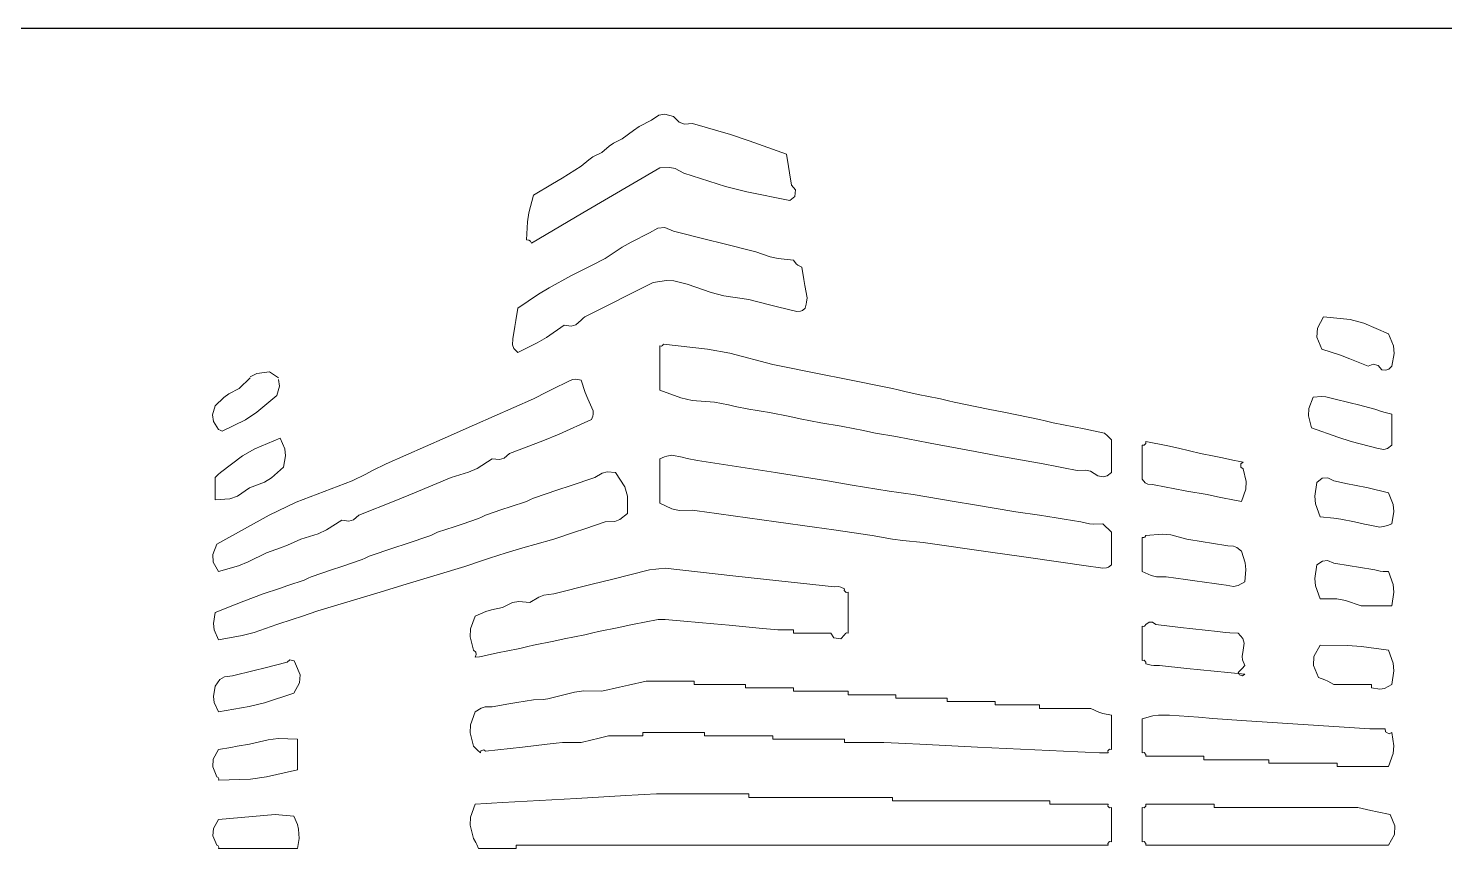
# Model space of a CAD drawing. Header units: millimetres. Extents: x -24576 to 201447, y -42879 to 13513.
# Drawn here: x 39787.74 to 39797.66, y 6240.77 to 6246.51 of the extents above; entities that cross this region are included whole.
import ezdxf

# ---------------------------------------------------------------- set-up
doc = ezdxf.new("R2010")
doc.units = ezdxf.units.MM
doc.header["$LTSCALE"] = 0.5
doc.layers.add('图\\M+19E79\\M+195B6\\M+18E9A', color=7, linetype='Continuous')
doc.layers.add('图框', color=7, linetype='Continuous', lineweight=18)

# ---------------------------------------------------------------- blocks, each defined once
blk = doc.blocks.new('GZDEH零件A4图框V01版')
at = {"lineweight": 5}
for p, q in [((68.4333, 12.811), (68.3921, 12.7844)), ((68.5185, 12.8575), (68.4333, 12.811)), ((68.571, 12.8925), (68.5185, 12.8575)), ((68.6138, 12.8991), (68.571, 12.8925)), ((68.6743, 12.8815), (68.6138, 12.8991)), ((68.7136, 12.8414), (68.6743, 12.8815)), ((68.7503, 12.8281), (68.7136, 12.8414)), ((68.8061, 12.8335), (68.7503, 12.8281)), ((69.0723, 12.7552), (68.8061, 12.8335)), ((68.3148, 12.7257), (68.2531, 12.6944)), ((68.3921, 12.7844), (68.3148, 12.7257)), ((69.2043, 12.712), (69.0723, 12.7552)), ((69.4652, 12.6178), (69.2043, 12.712)), ((68.171, 12.6298), (68.1093, 12.5985)), ((68.2236, 12.6747), (68.171, 12.6298)), ((68.2531, 12.6944), (68.2236, 12.6747)), ((69.4801, 12.5316), (69.4652, 12.6178)), ((68.0272, 12.5339), (67.8938, 12.4511)), ((68.0798, 12.5788), (68.0272, 12.5339)), ((68.1093, 12.5985), (68.0798, 12.5788)), ((68.2177, 12.3131), (68.5784, 12.5219)), ((68.5784, 12.5219), (68.647, 12.5251)), ((68.647, 12.5251), (68.685, 12.517)), ((68.685, 12.517), (68.7462, 12.486)), ((69.4873, 12.4885), (69.4801, 12.5316)), ((67.8266, 12.4104), (67.6916, 12.3302)), ((67.8938, 12.4511), (67.8266, 12.4104)), ((68.7462, 12.486), (69.0385, 12.3922)), ((69.5012, 12.4021), (69.4873, 12.4885)), ((67.6916, 12.3302), (67.6595, 12.2083)), ((68.038, 12.2076), (68.2177, 12.3131)), ((69.0385, 12.3922), (69.1881, 12.3536)), ((69.1881, 12.3536), (69.4892, 12.2943)), ((69.4892, 12.2943), (69.5227, 12.3219)), ((69.5278, 12.3678), (69.5012, 12.4021)), ((69.5227, 12.3219), (69.5278, 12.3678)), ((67.6595, 12.2083), (67.6497, 12.1446)), ((67.6796, 11.9947), (68.038, 12.2076)), ((67.6497, 12.1446), (67.6437, 12.0186)), ((67.6437, 12.0186), (67.6608, 12.0163)), ((67.6608, 12.0163), (67.6709, 12.0096)), ((67.6709, 12.0096), (67.6796, 11.9947)), ((68.5065, 12.0666), (68.3777, 12.0025)), ((68.5648, 12.1001), (68.5065, 12.0666)), ((68.6118, 12.1035), (68.5648, 12.1001)), ((68.6743, 12.0785), (68.6118, 12.1035)), ((68.9044, 12.021), (68.6743, 12.0785)), ((69.0194, 11.9923), (68.9044, 12.021)), ((68.3149, 11.9663), (68.195, 11.8868)), ((68.3777, 12.0025), (68.3149, 11.9663)), ((69.2495, 11.9347), (69.0194, 11.9923)), ((69.3518, 11.8997), (69.2495, 11.9347)), ((68.0511, 11.8149), (67.9553, 11.767)), ((68.0991, 11.8389), (68.0511, 11.8149)), ((68.195, 11.8868), (68.0991, 11.8389)), ((69.4058, 11.8874), (69.3518, 11.8997)), ((69.5132, 11.8748), (69.4058, 11.8874)), ((69.5319, 11.8505), (69.5132, 11.8748)), ((69.5453, 11.8398), (69.5319, 11.8505)), ((69.5731, 11.8269), (69.5453, 11.8398)), ((69.5875, 11.7406), (69.5731, 11.8269)), ((67.9553, 11.767), (67.8027, 11.6827)), ((68.3388, 11.6232), (68.5305, 11.719)), ((68.5305, 11.719), (68.6255, 11.7328)), ((68.6255, 11.7328), (68.677, 11.7303)), ((68.677, 11.7303), (68.7702, 11.707)), ((69.5947, 11.6975), (69.5875, 11.7406)), ((67.7281, 11.637), (67.5838, 11.5393)), ((67.8027, 11.6827), (67.7281, 11.637)), ((68.2429, 11.5752), (68.3388, 11.6232)), ((68.7702, 11.707), (68.9382, 11.6485)), ((68.9382, 11.6485), (69.0258, 11.6266)), ((69.0258, 11.6266), (69.2016, 11.5992)), ((69.609, 11.6112), (69.5947, 11.6975)), ((69.6043, 11.5824), (69.609, 11.6112)), ((67.5838, 11.5393), (67.5694, 11.453)), ((68.0511, 11.4793), (68.2429, 11.5752)), ((69.2016, 11.5992), (69.3358, 11.5656)), ((69.3358, 11.5656), (69.4029, 11.5489)), ((69.4029, 11.5489), (69.5371, 11.5153)), ((69.5371, 11.5153), (69.5629, 11.5173)), ((69.5629, 11.5173), (69.5771, 11.523)), ((69.5771, 11.523), (69.5971, 11.5393)), ((69.5971, 11.5393), (69.6019, 11.568)), ((69.6019, 11.568), (69.6043, 11.5824)), ((67.5694, 11.453), (67.5622, 11.4098)), ((67.7829, 11.3348), (67.9073, 11.4194)), ((67.9073, 11.4194), (67.9569, 11.4126)), ((67.9569, 11.4126), (67.9895, 11.4224)), ((67.9895, 11.4224), (68.0272, 11.4554)), ((68.0272, 11.4554), (68.0368, 11.465)), ((68.0368, 11.465), (68.0416, 11.4698)), ((68.0416, 11.4698), (68.0511, 11.4793)), ((73.2282, 11.4793), (73.1848, 11.3991)), ((73.4154, 11.4588), (73.2282, 11.4793)), ((73.5105, 11.4338), (73.4154, 11.4588)), ((73.6836, 11.3595), (73.5105, 11.4338)), ((67.5478, 11.3236), (67.5446, 11.2827)), ((67.5622, 11.4098), (67.5478, 11.3236)), ((67.7177, 11.2962), (67.7829, 11.3348)), ((73.1848, 11.3991), (73.1815, 11.336)), ((73.1815, 11.336), (73.2162, 11.2517)), ((73.7186, 11.2749), (73.6836, 11.3595)), ((67.5446, 11.2827), (67.5545, 11.2563)), ((67.5545, 11.2563), (67.5838, 11.2277)), ((67.5838, 11.2277), (67.7177, 11.2962)), ((68.5891, 11.2742), (68.5784, 11.2756)), ((68.5784, 11.2756), (68.5784, 11.151)), ((68.5972, 11.2782), (68.5891, 11.2742)), ((68.6024, 11.2876), (68.5972, 11.2782)), ((68.9126, 11.2528), (68.6024, 11.2876)), ((69.0676, 11.2237), (68.9126, 11.2528)), ((69.3694, 11.1438), (69.0676, 11.2237)), ((73.2162, 11.2517), (73.3476, 11.2095)), ((73.7075, 11.1318), (73.7241, 11.2219)), ((73.7241, 11.2219), (73.7186, 11.2749)), ((68.5784, 11.151), (68.5784, 11.0887)), ((69.7049, 11.0767), (69.3694, 11.1438)), ((73.3476, 11.2095), (73.4126, 11.1855)), ((73.4126, 11.1855), (73.5398, 11.1318)), ((73.5398, 11.1318), (73.5763, 11.1469)), ((73.5763, 11.1469), (73.6104, 11.1383)), ((73.6104, 11.1383), (73.6356, 11.1078)), ((73.6855, 11.111), (73.7075, 11.1318)), ((65.7067, 11.0514), (65.6304, 10.976)), ((65.7545, 11.0811), (65.7067, 11.0572)), ((65.8428, 11.0943), (65.7545, 11.0811)), ((65.9057, 11.0514), (65.8428, 11.0943)), ((65.9131, 10.9931), (65.9066, 11.0388)), ((67.9313, 11.024), (67.8354, 10.976)), ((67.9669, 11.0389), (67.9313, 11.024)), ((67.9889, 11.0416), (67.9669, 11.0389)), ((68.0272, 11.0359), (67.9889, 11.0416)), ((68.0553, 10.9477), (68.0272, 11.0359)), ((68.5784, 11.0887), (68.5784, 10.964)), ((69.8727, 11.0431), (69.7049, 11.0767)), ((70.2082, 10.976), (69.8727, 11.0431)), ((73.6356, 11.1078), (73.6657, 11.1044)), ((73.6657, 11.1044), (73.6855, 11.111)), ((65.557, 10.9385), (65.5219, 10.9135)), ((65.6304, 10.976), (65.557, 10.9385)), ((65.7541, 10.8095), (65.894, 10.9281)), ((65.894, 10.9281), (65.9131, 10.9931)), ((67.7875, 10.9521), (67.6916, 10.9041)), ((67.8354, 10.976), (67.7875, 10.9521)), ((68.0722, 10.9043), (68.0553, 10.9477)), ((68.5784, 10.964), (68.726, 10.9103)), ((70.2466, 10.9664), (70.2082, 10.976)), ((70.2658, 10.9616), (70.2466, 10.9664)), ((70.3041, 10.9521), (70.2658, 10.9616)), ((70.4, 10.9329), (70.3041, 10.9521)), ((70.4479, 10.9233), (70.4, 10.9329)), ((70.5438, 10.9041), (70.4479, 10.9233)), ((73.2138, 10.9208), (73.1563, 10.9161)), ((73.2441, 10.9183), (73.2138, 10.9208)), ((73.3001, 10.9041), (73.2441, 10.9183)), ((65.4626, 10.8562), (65.4435, 10.7911)), ((65.5219, 10.9135), (65.4626, 10.8562)), ((67.6916, 10.9041), (67.2792, 10.7223)), ((68.1111, 10.8202), (68.0722, 10.9043)), ((68.1103, 10.7958), (68.1111, 10.8202)), ((68.726, 10.9103), (68.8054, 10.8929)), ((68.8054, 10.8929), (68.9619, 10.8802)), ((68.9619, 10.8802), (69.0578, 10.861)), ((69.0578, 10.861), (69.1057, 10.8514)), ((69.1057, 10.8514), (69.2016, 10.8322)), ((69.2016, 10.8322), (69.2591, 10.8226)), ((69.2591, 10.8226), (69.2879, 10.8178)), ((69.2879, 10.8178), (69.3454, 10.8082)), ((70.5821, 10.8945), (70.5438, 10.9041)), ((70.6013, 10.8897), (70.5821, 10.8945)), ((70.6397, 10.8802), (70.6013, 10.8897)), ((70.8793, 10.8322), (70.6397, 10.8802)), ((70.9992, 10.8082), (70.8793, 10.8322)), ((73.1253, 10.8354), (73.1224, 10.784)), ((73.1563, 10.9161), (73.1253, 10.8354)), ((73.4151, 10.8754), (73.3001, 10.9041)), ((73.4726, 10.861), (73.4151, 10.8754)), ((73.5877, 10.8322), (73.4726, 10.861)), ((73.6347, 10.8149), (73.5877, 10.8322)), ((65.4435, 10.7911), (65.4501, 10.7455)), ((65.4501, 10.7455), (65.4866, 10.6884)), ((65.5106, 10.6764), (65.6751, 10.7576)), ((65.6751, 10.7576), (65.7541, 10.8095)), ((67.2792, 10.7223), (67.0731, 10.6313)), ((67.872, 10.6574), (68.0991, 10.7603)), ((68.0991, 10.7603), (68.1077, 10.7832)), ((68.1077, 10.7832), (68.1103, 10.7958)), ((69.3454, 10.8082), (69.4892, 10.7795)), ((69.4892, 10.7795), (69.5611, 10.7651)), ((69.5611, 10.7651), (69.7049, 10.7363)), ((69.7049, 10.7363), (69.7624, 10.7268)), ((69.7624, 10.7268), (69.7912, 10.722)), ((69.7912, 10.722), (69.8487, 10.7124)), ((71.2389, 10.7603), (70.9992, 10.8082)), ((71.2772, 10.7507), (71.2389, 10.7603)), ((71.2964, 10.7459), (71.2772, 10.7507)), ((71.3347, 10.7363), (71.2964, 10.7459)), ((71.4785, 10.7076), (71.3347, 10.7363)), ((73.1224, 10.784), (73.1443, 10.7004)), ((73.6588, 10.8077), (73.6347, 10.8149)), ((73.7075, 10.7963), (73.6588, 10.8077)), ((73.7075, 10.71), (73.7075, 10.7963)), ((65.4866, 10.6884), (65.4962, 10.6836)), ((65.4962, 10.6836), (65.501, 10.6812)), ((65.501, 10.6812), (65.5106, 10.6764)), ((65.918, 10.6285), (65.7401, 10.5531)), ((65.95, 10.553), (65.918, 10.6285)), ((67.0731, 10.6313), (66.661, 10.4487)), ((67.7568, 10.6094), (67.872, 10.6574)), ((69.8487, 10.7124), (69.9446, 10.6932)), ((69.9446, 10.6932), (69.9925, 10.6836)), ((69.9925, 10.6836), (70.0884, 10.6644)), ((70.0884, 10.6644), (70.1459, 10.6549)), ((70.1459, 10.6549), (70.1747, 10.6501)), ((70.1747, 10.6501), (70.2322, 10.6405)), ((70.2322, 10.6405), (70.3281, 10.6213)), ((70.3281, 10.6213), (70.376, 10.6117)), ((71.5504, 10.6932), (71.4785, 10.7076)), ((71.6942, 10.6644), (71.5504, 10.6932)), ((71.7134, 10.6453), (71.6942, 10.6644)), ((71.723, 10.6357), (71.7134, 10.6453)), ((71.7422, 10.6165), (71.723, 10.6357)), ((73.1443, 10.7004), (73.3285, 10.6347)), ((73.3285, 10.6347), (73.4224, 10.6058)), ((73.7075, 10.6668), (73.7075, 10.71)), ((73.7075, 10.5806), (73.7075, 10.6668)), ((65.7401, 10.5531), (65.6539, 10.5038)), ((65.9556, 10.5057), (65.95, 10.553)), ((67.4862, 10.4876), (67.5239, 10.5206)), ((67.5239, 10.5206), (67.7568, 10.6094)), ((70.376, 10.6117), (70.4719, 10.5925)), ((70.4719, 10.5925), (70.7881, 10.5342)), ((70.7881, 10.5342), (70.9463, 10.5054)), ((71.7422, 10.5254), (71.7422, 10.6165)), ((71.7422, 10.4799), (71.7422, 10.5254)), ((71.9713, 10.5783), (71.9579, 10.5806)), ((71.9579, 10.5806), (71.9579, 10.4847)), ((71.9841, 10.5912), (71.9713, 10.5783)), ((72.1362, 10.5757), (71.9819, 10.6045)), ((71.9819, 10.6045), (71.9841, 10.5912)), ((72.213, 10.5589), (72.1362, 10.5757)), ((72.3653, 10.5206), (72.213, 10.5589)), ((72.4612, 10.5015), (72.3653, 10.5206)), ((73.4224, 10.6058), (73.6117, 10.5566)), ((73.6117, 10.5566), (73.6504, 10.549)), ((73.6504, 10.549), (73.6769, 10.5556)), ((73.6769, 10.5556), (73.7075, 10.5806)), ((65.6539, 10.5038), (65.4986, 10.3888)), ((65.8579, 10.3511), (65.942, 10.4248)), ((65.942, 10.4248), (65.9556, 10.5057)), ((66.661, 10.4487), (66.5651, 10.4008)), ((67.2972, 10.4168), (67.404, 10.4847)), ((67.404, 10.4847), (67.4536, 10.4779)), ((67.4536, 10.4779), (67.4862, 10.4876)), ((68.6108, 10.4978), (68.5784, 10.4847)), ((68.5784, 10.4847), (68.5784, 10.3601)), ((68.6279, 10.5027), (68.6108, 10.4978)), ((68.6623, 10.5087), (68.6279, 10.5027)), ((68.7342, 10.4943), (68.6623, 10.5087)), ((68.7702, 10.4871), (68.7342, 10.4943)), ((68.8421, 10.4727), (68.7702, 10.4871)), ((69.2065, 10.4162), (68.8421, 10.4727)), ((70.9463, 10.5054), (71.2628, 10.4487)), ((71.2628, 10.4487), (71.3587, 10.4296)), ((71.3587, 10.4296), (71.4066, 10.42)), ((71.7422, 10.3888), (71.7422, 10.4799)), ((71.9579, 10.4847), (71.9579, 10.4368)), ((71.9579, 10.4368), (71.9579, 10.3409)), ((72.5091, 10.4919), (72.4612, 10.5015)), ((72.605, 10.4727), (72.5091, 10.4919)), ((72.629, 10.4679), (72.605, 10.4727)), ((72.641, 10.4655), (72.629, 10.4679)), ((72.6649, 10.4607), (72.641, 10.4655)), ((72.6497, 10.4491), (72.6649, 10.4607)), ((72.6497, 10.4244), (72.6497, 10.4491)), ((72.6649, 10.4128), (72.6497, 10.4244)), ((65.477, 10.3672), (65.4626, 10.3529)), ((65.4626, 10.3529), (65.4626, 10.2905)), ((65.4842, 10.3744), (65.477, 10.3672)), ((65.4986, 10.3888), (65.4842, 10.3744)), ((65.8069, 10.3205), (65.8579, 10.3511)), ((66.4213, 10.3289), (66.0307, 10.1796)), ((66.5172, 10.3768), (66.4213, 10.3289)), ((66.5651, 10.4008), (66.5172, 10.3768)), ((66.8583, 10.2456), (67.1164, 10.3529)), ((67.1164, 10.3529), (67.2376, 10.3894)), ((67.2376, 10.3894), (67.2972, 10.4168)), ((68.123, 10.3529), (67.9505, 10.2953)), ((68.1732, 10.3844), (68.123, 10.3529)), ((68.2077, 10.3931), (68.1732, 10.3844)), ((68.2669, 10.3888), (68.2077, 10.3931)), ((68.3316, 10.288), (68.2669, 10.3888)), ((68.5784, 10.3601), (68.5784, 10.2977)), ((69.3887, 10.3874), (69.2065, 10.4162)), ((69.7529, 10.3289), (69.3887, 10.3874)), ((69.9254, 10.3001), (69.7529, 10.3289)), ((71.4066, 10.42), (71.5025, 10.4008)), ((71.5025, 10.4008), (71.5616, 10.4051)), ((71.5616, 10.4051), (71.5961, 10.3964)), ((71.5961, 10.3964), (71.6463, 10.3648)), ((71.6463, 10.3648), (71.6851, 10.3572)), ((71.6851, 10.3572), (71.7115, 10.3638)), ((71.7115, 10.3638), (71.7422, 10.3888)), ((71.9579, 10.3409), (71.9778, 10.3156)), ((72.6862, 10.3241), (72.6649, 10.4128)), ((72.6834, 10.2711), (72.6862, 10.3241)), ((73.2177, 10.3472), (73.1802, 10.3169)), ((73.2574, 10.3512), (73.2177, 10.3472)), ((73.3001, 10.3289), (73.2574, 10.3512)), ((73.3959, 10.3097), (73.3001, 10.3289)), ((65.4626, 10.2905), (65.4626, 10.2594)), ((65.4626, 10.2594), (65.4626, 10.1971)), ((65.5641, 10.2025), (65.6196, 10.2219)), ((65.6196, 10.2219), (65.7023, 10.281)), ((65.7023, 10.281), (65.8069, 10.3205)), ((66.7289, 10.1928), (66.8583, 10.2456)), ((67.8642, 10.2666), (67.6916, 10.2091)), ((67.9505, 10.2953), (67.8642, 10.2666)), ((68.3511, 10.221), (68.3316, 10.288)), ((68.5784, 10.2977), (68.5784, 10.1731)), ((70.0117, 10.2858), (69.9254, 10.3001)), ((70.1843, 10.257), (70.0117, 10.2858)), ((70.2514, 10.2474), (70.1843, 10.257)), ((70.2849, 10.2426), (70.2514, 10.2474)), ((70.352, 10.233), (70.2849, 10.2426)), ((70.6397, 10.1851), (70.352, 10.233)), ((71.9778, 10.3156), (71.9976, 10.3057)), ((71.9976, 10.3057), (72.0298, 10.3049)), ((72.0298, 10.3049), (72.1257, 10.2858)), ((72.1257, 10.2858), (72.1736, 10.2762)), ((72.1736, 10.2762), (72.2695, 10.257)), ((72.2695, 10.257), (72.327, 10.2474)), ((72.327, 10.2474), (72.3558, 10.2426)), ((72.3558, 10.2426), (72.4133, 10.233)), ((72.4133, 10.233), (72.4852, 10.2186)), ((72.6529, 10.1851), (72.6834, 10.2711)), ((73.1802, 10.3169), (73.1665, 10.2216)), ((73.4439, 10.3001), (73.3959, 10.3097)), ((73.5398, 10.281), (73.4439, 10.3001)), ((73.5974, 10.2669), (73.5398, 10.281)), ((73.6261, 10.2597), (73.5974, 10.2669)), ((73.6836, 10.245), (73.6261, 10.2597)), ((73.7158, 10.1644), (73.6836, 10.245)), ((65.4626, 10.1971), (65.5641, 10.2025)), ((66.0307, 10.1796), (65.8394, 10.0899)), ((66.4693, 10.0892), (66.7289, 10.1928)), ((67.4711, 10.1276), (67.3561, 10.0892)), ((67.5286, 10.1467), (67.4711, 10.1276)), ((67.6437, 10.1851), (67.5286, 10.1467)), ((67.6629, 10.1947), (67.6437, 10.1851)), ((67.6725, 10.1995), (67.6629, 10.1947)), ((67.6916, 10.2091), (67.6725, 10.1995)), ((68.3507, 10.1012), (68.3511, 10.221)), ((68.5784, 10.1731), (68.6624, 10.133)), ((68.6624, 10.133), (68.7131, 10.1223)), ((68.7131, 10.1223), (68.8061, 10.1252)), ((68.8061, 10.1252), (68.8397, 10.1204)), ((70.7835, 10.1611), (70.6397, 10.1851)), ((71.0711, 10.1132), (70.7835, 10.1611)), ((72.4852, 10.2186), (72.5211, 10.2115)), ((72.5211, 10.2115), (72.593, 10.1971)), ((72.593, 10.1971), (72.617, 10.1923)), ((72.617, 10.1923), (72.629, 10.1899)), ((72.629, 10.1899), (72.6529, 10.1851)), ((73.1665, 10.2216), (73.1718, 10.168)), ((73.1718, 10.168), (73.2042, 10.0772)), ((73.7213, 10.115), (73.7158, 10.1644)), ((65.8394, 10.0899), (65.4746, 9.8855)), ((66.2427, 9.9853), (66.3494, 10.0533)), ((66.3494, 10.0533), (66.399, 10.0464)), ((66.399, 10.0464), (66.4316, 10.0562)), ((66.4316, 10.0562), (66.4693, 10.0892)), ((67.1931, 10.0269), (67.1356, 10.0077)), ((67.3081, 10.0653), (67.1931, 10.0269)), ((67.3273, 10.0748), (67.3081, 10.0653)), ((67.3369, 10.0796), (67.3273, 10.0748)), ((67.3561, 10.0892), (67.3369, 10.0796)), ((68.0511, 9.9933), (68.195, 10.0413)), ((68.195, 10.0413), (68.2616, 10.0455)), ((68.2616, 10.0455), (68.2985, 10.0597)), ((68.2985, 10.0597), (68.3507, 10.1012)), ((68.8397, 10.1204), (68.8565, 10.118)), ((68.8565, 10.118), (68.89, 10.1132)), ((68.89, 10.1132), (69.0913, 10.0844)), ((69.0913, 10.0844), (69.192, 10.07)), ((69.192, 10.07), (69.3933, 10.0413)), ((69.3933, 10.0413), (69.662, 10.0049)), ((71.1382, 10.1036), (71.0711, 10.1132)), ((71.1717, 10.0988), (71.1382, 10.1036)), ((71.2389, 10.0892), (71.1717, 10.0988)), ((71.3539, 10.07), (71.2389, 10.0892)), ((71.4114, 10.0605), (71.3539, 10.07)), ((71.5265, 10.0413), (71.4114, 10.0605)), ((71.5877, 10.029), (71.5265, 10.0413)), ((71.6198, 10.0265), (71.5877, 10.029)), ((71.6823, 10.0293), (71.6198, 10.0265)), ((71.7062, 10.0053), (71.6823, 10.0293)), ((73.2042, 10.0772), (73.3007, 10.0674)), ((73.3007, 10.0674), (73.3488, 10.0602)), ((73.3488, 10.0602), (73.4439, 10.0413)), ((73.4439, 10.0413), (73.5158, 10.0269)), ((73.5158, 10.0269), (73.5517, 10.0197)), ((73.6752, 10.0162), (73.7075, 10.0293)), ((73.7075, 10.0293), (73.7213, 10.115)), ((66.0618, 9.9214), (66.183, 9.958)), ((66.183, 9.958), (66.2427, 9.9853)), ((66.9726, 9.9454), (66.8, 9.8879)), ((66.9918, 9.955), (66.9726, 9.9454)), ((67.0014, 9.9598), (66.9918, 9.955)), ((67.0205, 9.9694), (67.0014, 9.9598)), ((67.1356, 10.0077), (67.0205, 9.9694)), ((67.8354, 9.9214), (67.9792, 9.9694)), ((67.9792, 9.9694), (68.0511, 9.9933)), ((69.662, 10.0049), (69.7963, 9.9857)), ((69.7963, 9.9857), (70.0644, 9.9454)), ((70.0644, 9.9454), (70.2075, 9.9216)), ((71.7182, 9.9933), (71.7062, 10.0053)), ((71.7422, 9.9694), (71.7182, 9.9933)), ((71.7422, 9.8783), (71.7422, 9.9694)), ((71.9685, 9.932), (71.9579, 9.9334)), ((71.9579, 9.9334), (71.9579, 9.8376)), ((71.9766, 9.936), (71.9685, 9.932)), ((71.9819, 9.9454), (71.9766, 9.936)), ((72.0968, 9.9564), (71.9819, 9.9454)), ((72.158, 9.9513), (72.0968, 9.9564)), ((72.2695, 9.9214), (72.158, 9.9513)), ((73.5517, 10.0197), (73.6236, 10.0053)), ((73.6236, 10.0053), (73.658, 10.0113)), ((73.658, 10.0113), (73.6752, 10.0162)), ((65.4746, 9.8855), (65.4454, 9.8144)), ((65.6933, 9.7609), (65.8221, 9.8256)), ((65.8221, 9.8256), (65.9197, 9.8594)), ((65.9197, 9.8594), (65.9679, 9.8786)), ((65.9679, 9.8786), (66.0618, 9.9214)), ((66.7137, 9.8591), (66.5412, 9.8016)), ((66.8, 9.8879), (66.7137, 9.8591)), ((67.3848, 9.7872), (67.4999, 9.8256)), ((67.4999, 9.8256), (67.6341, 9.8639)), ((67.6341, 9.8639), (67.7012, 9.8831)), ((67.7012, 9.8831), (67.8354, 9.9214)), ((70.2075, 9.9216), (70.2796, 9.912)), ((70.2796, 9.912), (70.424, 9.8975)), ((70.424, 9.8975), (70.8937, 9.8304)), ((70.8937, 9.8304), (71.1286, 9.7968)), ((71.7422, 9.8328), (71.7422, 9.8783)), ((71.7422, 9.7417), (71.7422, 9.8328)), ((71.9579, 9.8376), (71.9579, 9.7896)), ((72.3845, 9.9023), (72.2695, 9.9214)), ((72.442, 9.8927), (72.3845, 9.9023)), ((72.5571, 9.8735), (72.442, 9.8927)), ((72.598, 9.8711), (72.5571, 9.8735)), ((72.6205, 9.8626), (72.598, 9.8711)), ((72.6529, 9.8376), (72.6205, 9.8626)), ((72.6779, 9.7544), (72.6529, 9.8376)), ((65.4454, 9.8144), (65.4488, 9.7607)), ((65.4488, 9.7607), (65.4866, 9.6938)), ((65.4866, 9.6938), (65.6251, 9.7341)), ((65.6251, 9.7341), (65.6933, 9.7609)), ((66.3494, 9.7297), (66.2775, 9.7057)), ((66.4932, 9.7776), (66.3494, 9.7297)), ((66.5124, 9.7872), (66.4932, 9.7776)), ((66.522, 9.792), (66.5124, 9.7872)), ((66.5412, 9.8016), (66.522, 9.792)), ((66.8, 9.6051), (67.2123, 9.7297)), ((67.2123, 9.7297), (67.3273, 9.7681)), ((67.3273, 9.7681), (67.3848, 9.7872)), ((71.1286, 9.7968), (71.5984, 9.7297)), ((71.5984, 9.7297), (71.6319, 9.7249)), ((71.7224, 9.7251), (71.7422, 9.7417)), ((71.9579, 9.7896), (71.9579, 9.6938)), ((72.683, 9.7084), (72.6779, 9.7544)), ((73.1802, 9.7417), (73.1665, 9.6463)), ((73.2207, 9.7678), (73.1802, 9.7417)), ((73.2552, 9.7712), (73.2207, 9.7678)), ((73.3001, 9.7537), (73.2552, 9.7712)), ((73.4151, 9.7345), (73.3001, 9.7537)), ((73.4726, 9.7249), (73.4151, 9.7345)), ((66.0858, 9.6338), (65.9707, 9.5955)), ((66.105, 9.6434), (66.0858, 9.6338)), ((66.1145, 9.6482), (66.105, 9.6434)), ((66.1337, 9.6578), (66.1145, 9.6482)), ((66.2775, 9.7057), (66.1337, 9.6578)), ((68.2381, 9.6386), (68.1039, 9.6051)), ((68.5065, 9.7057), (68.2381, 9.6386)), ((68.5497, 9.7105), (68.5065, 9.7057)), ((68.5712, 9.7129), (68.5497, 9.7105)), ((68.6144, 9.7177), (68.5712, 9.7129)), ((69.0889, 9.665), (68.6144, 9.7177)), ((69.3262, 9.6386), (69.0889, 9.665)), ((69.8008, 9.5859), (69.3262, 9.6386)), ((71.6319, 9.7249), (71.6487, 9.7225)), ((71.6487, 9.7225), (71.6823, 9.7177)), ((71.6823, 9.7177), (71.708, 9.7194)), ((71.708, 9.7194), (71.7224, 9.7251)), ((71.9579, 9.6938), (72.0205, 9.6656)), ((72.0205, 9.6656), (72.057, 9.6577)), ((72.057, 9.6577), (72.1257, 9.6578)), ((72.1257, 9.6578), (72.2599, 9.6386)), ((72.2599, 9.6386), (72.327, 9.629)), ((72.327, 9.629), (72.4612, 9.6099)), ((72.6769, 9.6218), (72.683, 9.7084)), ((73.1665, 9.6463), (73.1718, 9.5928)), ((73.5877, 9.7057), (73.4726, 9.7249)), ((73.6254, 9.6975), (73.5877, 9.7057)), ((73.6449, 9.695), (73.6254, 9.6975)), ((73.6836, 9.6938), (73.6449, 9.695)), ((73.7159, 9.603), (73.6836, 9.6938)), ((65.7982, 9.538), (65.6636, 9.4862)), ((65.9132, 9.5763), (65.7982, 9.538)), ((65.9707, 9.5955), (65.9132, 9.5763)), ((66.1817, 9.4181), (66.5939, 9.5428)), ((66.5939, 9.5428), (66.8, 9.6051)), ((67.7649, 9.5275), (67.7288, 9.5146)), ((67.8354, 9.538), (67.7649, 9.5275)), ((68.1039, 9.6051), (67.8354, 9.538)), ((69.8299, 9.5881), (69.8008, 9.5859)), ((69.8459, 9.5854), (69.8299, 9.5881)), ((69.8727, 9.5739), (69.8459, 9.5854)), ((69.8704, 9.5605), (69.8727, 9.5739)), ((69.8833, 9.5477), (69.8704, 9.5605)), ((69.8967, 9.5499), (69.8833, 9.5477)), ((69.8967, 9.4349), (69.8967, 9.5499)), ((72.4612, 9.6099), (72.4948, 9.6051)), ((72.4948, 9.6051), (72.5115, 9.6027)), ((72.5115, 9.6027), (72.5451, 9.5979)), ((72.5451, 9.5979), (72.5981, 9.5902)), ((72.5981, 9.5902), (72.63, 9.596)), ((72.63, 9.596), (72.6769, 9.6218)), ((73.1718, 9.5928), (73.2042, 9.502)), ((73.7075, 9.4541), (73.7213, 9.5494)), ((73.7213, 9.5494), (73.7159, 9.603)), ((65.5965, 9.4598), (65.4626, 9.4061)), ((65.6636, 9.4862), (65.5965, 9.4598)), ((67.4759, 9.4421), (67.3972, 9.4261)), ((67.546, 9.4764), (67.4759, 9.4421)), ((67.5899, 9.4847), (67.546, 9.4764)), ((67.6677, 9.478), (67.5899, 9.4847)), ((67.7288, 9.5146), (67.6677, 9.478)), ((69.8967, 9.3774), (69.8967, 9.4349)), ((73.2042, 9.502), (73.3208, 9.5019)), ((73.3208, 9.5019), (73.3814, 9.4918)), ((73.3814, 9.4918), (73.4918, 9.4541)), ((73.4918, 9.4541), (73.5781, 9.4541)), ((73.5781, 9.4541), (73.6212, 9.4541)), ((73.6212, 9.4541), (73.7075, 9.4541)), ((65.4626, 9.4061), (65.45, 9.3299)), ((65.45, 9.3299), (65.4556, 9.2852)), ((65.894, 9.3223), (66.0091, 9.3606)), ((66.0091, 9.3606), (66.0666, 9.3798)), ((66.0666, 9.3798), (66.1817, 9.4181)), ((67.2842, 9.3822), (67.2509, 9.2921)), ((67.358, 9.4139), (67.2842, 9.3822)), ((67.3972, 9.4261), (67.358, 9.4139)), ((68.3627, 9.3175), (68.5065, 9.3462)), ((68.5065, 9.3462), (68.5305, 9.351)), ((68.5305, 9.351), (68.5425, 9.3534)), ((68.5425, 9.3534), (68.5665, 9.3582)), ((68.5665, 9.3582), (68.5856, 9.3582)), ((68.5856, 9.3582), (68.5952, 9.3582)), ((68.5952, 9.3582), (68.6144, 9.3582)), ((68.6144, 9.3582), (68.6671, 9.3534)), ((68.6671, 9.3534), (68.6935, 9.351)), ((68.6935, 9.351), (68.7462, 9.3462)), ((68.7462, 9.3462), (68.9571, 9.327)), ((69.8967, 9.2623), (69.8967, 9.3774)), ((72.0055, 9.3386), (71.9819, 9.3223)), ((72.0301, 9.3386), (72.0055, 9.3386)), ((72.0538, 9.3223), (72.0301, 9.3386)), ((65.4556, 9.2852), (65.4866, 9.2144)), ((65.4866, 9.2144), (65.6524, 9.2452)), ((65.6524, 9.2452), (65.7348, 9.267)), ((65.7348, 9.267), (65.894, 9.3223)), ((67.2509, 9.2921), (67.248, 9.2354)), ((67.248, 9.2354), (67.2722, 9.1425)), ((67.9073, 9.2216), (68.0511, 9.2503)), ((68.0511, 9.2503), (68.0895, 9.2599)), ((68.0895, 9.2599), (68.1087, 9.2647)), ((68.1087, 9.2647), (68.147, 9.2743)), ((68.147, 9.2743), (68.2908, 9.3031)), ((68.2908, 9.3031), (68.3627, 9.3175)), ((68.9571, 9.327), (69.0626, 9.3175)), ((69.0626, 9.3175), (69.2735, 9.2983)), ((69.2735, 9.2983), (69.3262, 9.2935)), ((69.3262, 9.2935), (69.3526, 9.2911)), ((69.3526, 9.2911), (69.4053, 9.2863)), ((69.4053, 9.2863), (69.4485, 9.2863)), ((69.4485, 9.2863), (69.47, 9.2863)), ((69.47, 9.2863), (69.5132, 9.2863)), ((69.5132, 9.2863), (69.5132, 9.2767)), ((69.5132, 9.2767), (69.5132, 9.2719)), ((69.5132, 9.2719), (69.5132, 9.2623)), ((69.5132, 9.2623), (69.6186, 9.2623)), ((69.6186, 9.2623), (69.6714, 9.2623)), ((69.6714, 9.2623), (69.7768, 9.2623)), ((69.7768, 9.2623), (69.7961, 9.2288)), ((69.8458, 9.2226), (69.8727, 9.2503)), ((69.8727, 9.2503), (69.8779, 9.2597)), ((69.8779, 9.2597), (69.886, 9.2638)), ((69.886, 9.2638), (69.8967, 9.2623)), ((71.9685, 9.3088), (71.9579, 9.3103)), ((71.9579, 9.3103), (71.9579, 9.2144)), ((71.9766, 9.3129), (71.9685, 9.3088)), ((71.9819, 9.3223), (71.9766, 9.3129)), ((72.2263, 9.3031), (72.0538, 9.3223)), ((72.3126, 9.2935), (72.2263, 9.3031)), ((72.4852, 9.2743), (72.3126, 9.2935)), ((72.5423, 9.266), (72.4852, 9.2743)), ((72.5713, 9.2636), (72.5423, 9.266)), ((72.629, 9.2623), (72.5713, 9.2636)), ((72.6623, 9.225), (72.629, 9.2623)), ((67.2722, 9.1425), (67.2874, 9.1299)), ((67.4519, 9.1257), (67.4999, 9.1353)), ((67.4999, 9.1353), (67.5958, 9.1545)), ((67.5958, 9.1545), (67.6341, 9.1641)), ((67.6341, 9.1641), (67.6533, 9.1689)), ((67.6533, 9.1689), (67.6916, 9.1784)), ((67.6916, 9.1784), (67.8354, 9.2072)), ((67.8354, 9.2072), (67.9073, 9.2216)), ((69.7961, 9.2288), (69.8458, 9.2226)), ((71.9579, 9.2144), (71.9579, 9.1665)), ((71.9579, 9.1665), (71.9579, 9.0706)), ((72.6581, 9.0996), (72.6649, 9.1425)), ((72.6721, 9.192), (72.6623, 9.225)), ((72.6649, 9.1425), (72.6721, 9.192)), ((73.2042, 9.1784), (73.1608, 9.0982)), ((73.3965, 9.1756), (73.2042, 9.1784)), ((73.493, 9.1684), (73.3965, 9.1756)), ((73.6836, 9.1425), (73.493, 9.1684)), ((73.7159, 9.0517), (73.6836, 9.1425)), ((65.9659, 9.0586), (65.8126, 9.0203)), ((65.9842, 9.0749), (65.9659, 9.0586)), ((66.0153, 9.0687), (65.9842, 9.0749)), ((66.0259, 9.0466), (66.0153, 9.0687)), ((66.0573, 8.9713), (66.0259, 9.0466)), ((67.2917, 9.1128), (67.2842, 9.0946)), ((67.2842, 9.0946), (67.3132, 9.0971)), ((67.2874, 9.1299), (67.2917, 9.1128)), ((67.3132, 9.0971), (67.3278, 9.0995)), ((67.3278, 9.0995), (67.3561, 9.1065)), ((67.3561, 9.1065), (67.4519, 9.1257)), ((71.9579, 9.0706), (71.9713, 9.0729)), ((71.9713, 9.0729), (71.9841, 9.06)), ((71.9841, 9.06), (71.9819, 9.0466)), ((71.9819, 9.0466), (72.0196, 9.0384)), ((72.0196, 9.0384), (72.0391, 9.0359)), ((72.0391, 9.0359), (72.0777, 9.0346)), ((72.0777, 9.0346), (72.2695, 9.0155)), ((72.6577, 9.0155), (72.6769, 9.0346)), ((72.6608, 9.0749), (72.6581, 9.0996)), ((72.6769, 9.0346), (72.6608, 9.0749)), ((73.1608, 9.0982), (73.1575, 9.0351)), ((73.1575, 9.0351), (73.1922, 8.9508)), ((73.7213, 8.9982), (73.7159, 9.0517)), ((65.4937, 8.9373), (65.4626, 8.8908)), ((65.5268, 8.9572), (65.4937, 8.9373)), ((65.5825, 8.9627), (65.5268, 8.9572)), ((65.7359, 9.0011), (65.5825, 8.9627)), ((65.8126, 9.0203), (65.7359, 9.0011)), ((66.054, 8.914), (66.0573, 8.9713)), ((72.2695, 9.0155), (72.3653, 9.0059)), ((72.3653, 9.0059), (72.5571, 8.9867)), ((72.5571, 8.9867), (72.605, 8.9819)), ((72.605, 8.9819), (72.629, 8.9795)), ((72.629, 8.9867), (72.6482, 9.0059)), ((72.639, 8.9697), (72.629, 8.9867)), ((72.629, 8.9795), (72.6769, 8.9747)), ((72.6601, 8.9644), (72.639, 8.9697)), ((72.6482, 9.0059), (72.6577, 9.0155)), ((72.6769, 8.9747), (72.6601, 8.9644)), ((73.1922, 8.9508), (73.2371, 8.9362)), ((73.2371, 8.9362), (73.2592, 8.9264)), ((73.7075, 8.9028), (73.7213, 8.9982)), ((65.4626, 8.8908), (65.4503, 8.8193)), ((65.8076, 8.7744), (66.0139, 8.8429)), ((66.0139, 8.8429), (66.054, 8.914)), ((67.981, 8.8498), (67.8594, 8.8189)), ((68.0455, 8.8573), (67.981, 8.8498)), ((68.171, 8.8549), (68.0455, 8.8573)), ((68.2955, 8.8843), (68.171, 8.8549)), ((68.3578, 8.8987), (68.2955, 8.8843)), ((68.4826, 8.9268), (68.3578, 8.8987)), ((68.6168, 8.9268), (68.4826, 8.9268)), ((68.6839, 8.9268), (68.6168, 8.9268)), ((68.8181, 8.9268), (68.6839, 8.9268)), ((68.8181, 8.9172), (68.8181, 8.9268)), ((68.8181, 8.9124), (68.8181, 8.9172)), ((68.8181, 8.9028), (68.8181, 8.9124)), ((68.9619, 8.9028), (68.8181, 8.9028)), ((69.0338, 8.9028), (68.9619, 8.9028)), ((69.1776, 8.9028), (69.0338, 8.9028)), ((69.1776, 8.8932), (69.1776, 8.9028)), ((69.1776, 8.8884), (69.1776, 8.8932)), ((69.1776, 8.8788), (69.1776, 8.8884)), ((69.3118, 8.8788), (69.1776, 8.8788)), ((69.379, 8.8788), (69.3118, 8.8788)), ((69.5132, 8.8788), (69.379, 8.8788)), ((69.5132, 8.8693), (69.5132, 8.8788)), ((69.5132, 8.8645), (69.5132, 8.8693)), ((69.5132, 8.8549), (69.5132, 8.8645)), ((69.6666, 8.8549), (69.5132, 8.8549)), ((69.7433, 8.8549), (69.6666, 8.8549)), ((69.8967, 8.8549), (69.7433, 8.8549)), ((69.8967, 8.8453), (69.8967, 8.8549)), ((69.8967, 8.8405), (69.8967, 8.8453)), ((69.8967, 8.8309), (69.8967, 8.8405)), ((73.2592, 8.9264), (73.3001, 8.9028)), ((73.3001, 8.9028), (73.4055, 8.9028)), ((73.4055, 8.9028), (73.4583, 8.9028)), ((73.4583, 8.9028), (73.5637, 8.9028)), ((73.5637, 8.9028), (73.5637, 8.8932)), ((73.5637, 8.8932), (73.5637, 8.8884)), ((73.5637, 8.8884), (73.5637, 8.8788)), ((73.5637, 8.8788), (73.6214, 8.87)), ((73.6214, 8.87), (73.6559, 8.8757)), ((73.6559, 8.8757), (73.7075, 8.9028)), ((65.4503, 8.8193), (65.456, 8.7769)), ((65.456, 8.7769), (65.4866, 8.7111)), ((65.4866, 8.7111), (65.7009, 8.7477)), ((65.7009, 8.7477), (65.8076, 8.7744)), ((67.3269, 8.7372), (67.2842, 8.7111)), ((67.354, 8.7453), (67.3269, 8.7372)), ((67.404, 8.747), (67.354, 8.7453)), ((67.5191, 8.7662), (67.404, 8.747)), ((67.5766, 8.7758), (67.5191, 8.7662)), ((67.6916, 8.795), (67.5766, 8.7758)), ((67.7593, 8.7983), (67.6916, 8.795)), ((67.7935, 8.8032), (67.7593, 8.7983)), ((67.8594, 8.8189), (67.7935, 8.8032)), ((70.0309, 8.8309), (69.8967, 8.8309)), ((70.098, 8.8309), (70.0309, 8.8309)), ((70.2322, 8.8309), (70.098, 8.8309)), ((70.2322, 8.8213), (70.2322, 8.8309)), ((70.2322, 8.8165), (70.2322, 8.8213)), ((70.2322, 8.8069), (70.2322, 8.8165)), ((70.376, 8.8069), (70.2322, 8.8069)), ((70.4479, 8.8069), (70.376, 8.8069)), ((70.5917, 8.8069), (70.4479, 8.8069)), ((70.5917, 8.7974), (70.5917, 8.8069)), ((70.5917, 8.7926), (70.5917, 8.7974)), ((70.5917, 8.783), (70.5917, 8.7926)), ((70.7259, 8.783), (70.5917, 8.783)), ((70.7931, 8.783), (70.7259, 8.783)), ((70.9273, 8.783), (70.7931, 8.783)), ((70.9273, 8.7734), (70.9273, 8.783)), ((70.9273, 8.7686), (70.9273, 8.7734)), ((70.9273, 8.759), (70.9273, 8.7686)), ((71.0519, 8.759), (70.9273, 8.759)), ((71.1142, 8.759), (71.0519, 8.759)), ((71.2389, 8.759), (71.1142, 8.759)), ((71.2389, 8.7494), (71.2389, 8.759)), ((71.2389, 8.7446), (71.2389, 8.7494)), ((71.2389, 8.735), (71.2389, 8.7446)), ((71.3827, 8.735), (71.2389, 8.735)), ((71.4546, 8.735), (71.3827, 8.735)), ((71.5984, 8.735), (71.4546, 8.735)), ((71.6528, 8.7083), (71.5984, 8.735)), ((67.2842, 8.7111), (67.2509, 8.621)), ((71.6826, 8.6983), (71.6528, 8.7083)), ((71.7422, 8.6871), (71.6826, 8.6983)), ((71.7422, 8.5912), (71.7422, 8.6871)), ((72.0328, 8.682), (71.9579, 8.6631)), ((71.9579, 8.6631), (71.9579, 8.5673)), ((72.0723, 8.6869), (72.0328, 8.682)), ((72.1496, 8.6871), (72.0723, 8.6869)), ((72.351, 8.6727), (72.1496, 8.6871)), ((72.4516, 8.6655), (72.351, 8.6727)), ((72.6529, 8.6512), (72.4516, 8.6655)), ((73.0125, 8.6272), (72.6529, 8.6512)), ((67.2509, 8.621), (67.2481, 8.5643)), ((67.2481, 8.5643), (67.2722, 8.4714)), ((68.1422, 8.5241), (68.2189, 8.5433)), ((68.2189, 8.5433), (68.3148, 8.5433)), ((68.3148, 8.5433), (68.3627, 8.5433)), ((68.3627, 8.5433), (68.4586, 8.5433)), ((68.4586, 8.5577), (68.4586, 8.5673)), ((68.4586, 8.5673), (68.6312, 8.5673)), ((68.4586, 8.5529), (68.4586, 8.5577)), ((68.4586, 8.5433), (68.4586, 8.5529)), ((68.6312, 8.5673), (68.7174, 8.5673)), ((68.7174, 8.5673), (68.89, 8.5673)), ((68.89, 8.5673), (68.89, 8.5577)), ((68.89, 8.5577), (68.89, 8.5529)), ((68.89, 8.5529), (68.89, 8.5433)), ((68.89, 8.5433), (69.0818, 8.5433)), ((69.0818, 8.5433), (69.1776, 8.5433)), ((69.1776, 8.5433), (69.3694, 8.5433)), ((69.3694, 8.5433), (69.3694, 8.5337)), ((71.7422, 8.5433), (71.7422, 8.5912)), ((71.7422, 8.4474), (71.7422, 8.5433)), ((71.9579, 8.5673), (71.9579, 8.5193)), ((73.1922, 8.6152), (73.0125, 8.6272)), ((73.5517, 8.5912), (73.1922, 8.6152)), ((73.5949, 8.5912), (73.5517, 8.5912)), ((73.6165, 8.5912), (73.5949, 8.5912)), ((73.6596, 8.5912), (73.6165, 8.5912)), ((73.6619, 8.5699), (73.6596, 8.5912)), ((73.6891, 8.5563), (73.6619, 8.5699)), ((73.7075, 8.5673), (73.6891, 8.5563)), ((73.7213, 8.4719), (73.7075, 8.5673)), ((65.4866, 8.4474), (65.4488, 8.3805)), ((65.5728, 8.4623), (65.4866, 8.4474)), ((65.6159, 8.4695), (65.5728, 8.4623)), ((65.7023, 8.4834), (65.6159, 8.4695)), ((65.8334, 8.5157), (65.7023, 8.4834)), ((65.9029, 8.5232), (65.8334, 8.5157)), ((66.0379, 8.5193), (65.9029, 8.5232)), ((66.0379, 8.4331), (66.0379, 8.5193)), ((67.2722, 8.4714), (67.2914, 8.4522)), ((67.2914, 8.4522), (67.301, 8.4426)), ((67.301, 8.4426), (67.3201, 8.4235)), ((67.3201, 8.4235), (67.3239, 8.4382)), ((67.3239, 8.4382), (67.3443, 8.445)), ((67.3443, 8.445), (67.3561, 8.4354)), ((67.3561, 8.4354), (67.5286, 8.4546)), ((67.5286, 8.4546), (67.6149, 8.4642)), ((67.6149, 8.4642), (67.7875, 8.4834)), ((67.7875, 8.4834), (67.8306, 8.4882)), ((67.8306, 8.4882), (67.8522, 8.4906)), ((67.8522, 8.4906), (67.8954, 8.4954)), ((67.8954, 8.4954), (67.9481, 8.4954)), ((67.9481, 8.4954), (67.9744, 8.4954)), ((67.9744, 8.4954), (68.0272, 8.4954)), ((68.0272, 8.4954), (68.1039, 8.5145)), ((68.1039, 8.5145), (68.1422, 8.5241)), ((69.3694, 8.5337), (69.3694, 8.5289)), ((69.3694, 8.5289), (69.3694, 8.5193)), ((69.3694, 8.5193), (69.5707, 8.5193)), ((69.5707, 8.5193), (69.6714, 8.5193)), ((69.6714, 8.5193), (69.8727, 8.5193)), ((69.8727, 8.5193), (69.8727, 8.5097)), ((69.8727, 8.5097), (69.8727, 8.505)), ((69.8727, 8.505), (69.8727, 8.4954)), ((69.8727, 8.4954), (69.9829, 8.4954)), ((69.9829, 8.4954), (70.0381, 8.4954)), ((70.0381, 8.4954), (70.1483, 8.4954)), ((70.1483, 8.4954), (70.249, 8.4906)), ((70.249, 8.4906), (70.2993, 8.4882)), ((70.2993, 8.4882), (70.4, 8.4834)), ((70.4, 8.4834), (70.8026, 8.4642)), ((70.8026, 8.4642), (71.004, 8.4546)), ((71.004, 8.4546), (71.4066, 8.4354)), ((71.4066, 8.4354), (71.5073, 8.4307)), ((71.7159, 8.4368), (71.7288, 8.4497)), ((71.7182, 8.4235), (71.7159, 8.4368)), ((71.7288, 8.4497), (71.7422, 8.4474)), ((71.9579, 8.5193), (71.9579, 8.4235)), ((73.7159, 8.4183), (73.7213, 8.4719)), ((65.4488, 8.3805), (65.4454, 8.3268)), ((66.0379, 8.3899), (66.0379, 8.4331)), ((66.0379, 8.3036), (66.0379, 8.3899)), ((71.5073, 8.4307), (71.5576, 8.4283)), ((71.5576, 8.4283), (71.6583, 8.4235)), ((71.6583, 8.4235), (71.6823, 8.4235)), ((71.6823, 8.4235), (71.6942, 8.4235)), ((71.6942, 8.4235), (71.7182, 8.4235)), ((71.9579, 8.4235), (71.9713, 8.4257)), ((71.9713, 8.4257), (71.9841, 8.4129)), ((71.9841, 8.4129), (71.9819, 8.3995)), ((71.9819, 8.3995), (72.1448, 8.3995)), ((72.1448, 8.3995), (72.2263, 8.3995)), ((72.2263, 8.3995), (72.3893, 8.3995)), ((72.3893, 8.3995), (72.3893, 8.3899)), ((72.3893, 8.3899), (72.3893, 8.3851)), ((72.3893, 8.3851), (72.3893, 8.3755)), ((72.3893, 8.3755), (72.5715, 8.3755)), ((72.5715, 8.3755), (72.6625, 8.3755)), ((72.6625, 8.3755), (72.8447, 8.3755)), ((72.8447, 8.3755), (72.8447, 8.3659)), ((72.8447, 8.3659), (72.8447, 8.3611)), ((72.8447, 8.3611), (72.8447, 8.3516)), ((72.8447, 8.3516), (73.0364, 8.3516)), ((73.0364, 8.3516), (73.1323, 8.3516)), ((73.1323, 8.3516), (73.324, 8.3516)), ((73.324, 8.3516), (73.324, 8.342)), ((73.324, 8.342), (73.324, 8.3372)), ((73.324, 8.3372), (73.324, 8.3276)), ((73.6836, 8.3276), (73.7159, 8.4183)), ((65.4454, 8.3268), (65.4746, 8.2557)), ((65.4746, 8.2557), (65.484, 8.2505)), ((65.484, 8.2505), (65.4881, 8.2423)), ((65.4881, 8.2423), (65.4866, 8.2317)), ((65.4866, 8.2317), (65.7088, 8.24)), ((65.7088, 8.24), (65.8209, 8.2547)), ((65.8209, 8.2547), (66.0379, 8.3036)), ((73.324, 8.3276), (73.4679, 8.3276)), ((73.4679, 8.3276), (73.5398, 8.3276)), ((73.5398, 8.3276), (73.6836, 8.3276)), ((67.2842, 8.0639), (67.2509, 7.9739)), ((67.3608, 8.0693), (67.2842, 8.0639)), ((67.3992, 8.0717), (67.3608, 8.0693)), ((67.4759, 8.0759), (67.3992, 8.0717)), ((67.8211, 8.0951), (67.4759, 8.0759)), ((67.9936, 8.1047), (67.8211, 8.0951)), ((68.3388, 8.1239), (67.9936, 8.1047)), ((68.425, 8.1287), (68.3388, 8.1239)), ((68.4682, 8.1311), (68.425, 8.1287)), ((68.5545, 8.1358), (68.4682, 8.1311)), ((68.8133, 8.1358), (68.5545, 8.1358)), ((68.9427, 8.1358), (68.8133, 8.1358)), ((69.2016, 8.1358), (68.9427, 8.1358)), ((69.2016, 8.1263), (69.2016, 8.1358)), ((69.2016, 8.1215), (69.2016, 8.1263)), ((69.2016, 8.1119), (69.2016, 8.1215)), ((69.6043, 8.1119), (69.2016, 8.1119)), ((69.8056, 8.1119), (69.6043, 8.1119)), ((70.2082, 8.1119), (69.8056, 8.1119)), ((70.2082, 8.1023), (70.2082, 8.1119)), ((70.2082, 8.0975), (70.2082, 8.1023)), ((70.2082, 8.0879), (70.2082, 8.0975)), ((70.6492, 8.0879), (70.2082, 8.0879)), ((70.8697, 8.0879), (70.6492, 8.0879)), ((71.3108, 8.0879), (70.8697, 8.0879)), ((71.3108, 8.0783), (71.3108, 8.0879)), ((71.3108, 8.0735), (71.3108, 8.0783)), ((71.3108, 8.0639), (71.3108, 8.0735)), ((71.4737, 8.0639), (71.3108, 8.0639)), ((71.5552, 8.0639), (71.4737, 8.0639)), ((71.7182, 8.0639), (71.5552, 8.0639)), ((71.7159, 8.0506), (71.7182, 8.0639)), ((71.7288, 8.0377), (71.7159, 8.0506)), ((71.7422, 8.04), (71.7288, 8.0377)), ((71.7422, 7.9441), (71.7422, 8.04)), ((71.9713, 8.0377), (71.9579, 8.04)), ((71.9579, 8.04), (71.9579, 7.9441)), ((71.9841, 8.0506), (71.9713, 8.0377)), ((72.1736, 8.0639), (71.9819, 8.0639)), ((71.9819, 8.0639), (71.9841, 8.0506)), ((72.2695, 8.0639), (72.1736, 8.0639)), ((72.4612, 8.0639), (72.2695, 8.0639)), ((72.4612, 8.0544), (72.4612, 8.0639)), ((72.4612, 8.0496), (72.4612, 8.0544)), ((72.4612, 8.04), (72.4612, 8.0496)), ((72.8639, 8.04), (72.4612, 8.04)), ((73.0652, 8.04), (72.8639, 8.04)), ((73.4679, 8.04), (73.0652, 8.04)), ((73.5587, 8.02), (73.4679, 8.04)), ((65.4866, 7.9561), (65.4494, 7.8944)), ((65.6448, 7.9705), (65.4866, 7.9561)), ((65.7239, 7.9777), (65.6448, 7.9705)), ((65.8821, 7.992), (65.7239, 7.9777)), ((65.9348, 7.9872), (65.8821, 7.992)), ((65.9612, 7.9849), (65.9348, 7.9872)), ((66.0139, 7.9801), (65.9612, 7.9849)), ((66.0384, 7.921), (66.0139, 7.9801)), ((67.2509, 7.9739), (67.248, 7.9172)), ((71.7422, 7.8962), (71.7422, 7.9441)), ((71.9579, 7.9441), (71.9579, 7.8962)), ((73.6043, 8.0104), (73.5587, 8.02)), ((73.6955, 7.992), (73.6043, 8.0104)), ((73.7279, 7.9119), (73.6955, 7.992)), ((65.4494, 7.8944), (65.4459, 7.8424)), ((65.4459, 7.8424), (65.4746, 7.7763)), ((66.046, 7.8881), (66.0384, 7.921)), ((66.0498, 7.8243), (66.046, 7.8881)), ((67.248, 7.9172), (67.2722, 7.8243)), ((71.7422, 7.8003), (71.7422, 7.8962)), ((71.9579, 7.8962), (71.9579, 7.8003)), ((73.6836, 7.7763), (73.7246, 7.8524)), ((73.7246, 7.8524), (73.7279, 7.9119)), ((65.4746, 7.7763), (65.484, 7.7711)), ((65.484, 7.7711), (65.4881, 7.763)), ((65.4881, 7.763), (65.4866, 7.7524)), ((65.4866, 7.7524), (65.7071, 7.7524)), ((65.7071, 7.7524), (65.8173, 7.7524)), ((65.8173, 7.7524), (66.0379, 7.7524)), ((66.0379, 7.7524), (66.044, 7.7809)), ((66.044, 7.7809), (66.0464, 7.7953)), ((66.0464, 7.7953), (66.0498, 7.8243)), ((67.2722, 7.8243), (67.2882, 7.7964)), ((67.2882, 7.7964), (67.2955, 7.7819)), ((67.2955, 7.7819), (67.3081, 7.7524)), ((67.3081, 7.7524), (67.4136, 7.7524)), ((67.4136, 7.7524), (67.4663, 7.7524)), ((67.4663, 7.7524), (67.5718, 7.7524)), ((67.5718, 7.7667), (67.5718, 7.7763)), ((67.5718, 7.7763), (69.2304, 7.7763)), ((67.5718, 7.762), (67.5718, 7.7667)), ((67.5718, 7.7524), (67.5718, 7.762)), ((69.2304, 7.7763), (70.0596, 7.7763)), ((70.0596, 7.7763), (71.7182, 7.7763)), ((71.7159, 7.7897), (71.7288, 7.8026)), ((71.7182, 7.7763), (71.7159, 7.7897)), ((71.7288, 7.8026), (71.7422, 7.8003)), ((71.9579, 7.8003), (71.9713, 7.8026)), ((71.9713, 7.8026), (71.9841, 7.7897)), ((71.9841, 7.7897), (71.9819, 7.7763)), ((71.9819, 7.7763), (72.6625, 7.7763)), ((72.6625, 7.7763), (73.0029, 7.7763)), ((73.0029, 7.7763), (73.6836, 7.7763))]:
    blk.add_line(p, q, dxfattribs=at)
at = {"layer": '图\\M+19E79\\M+195B6\\M+18E9A', "linetype": 'Continuous'}
blk.add_line((25, 13.5), (205, 13.5), dxfattribs=at)

msp = doc.modelspace()

# ---------------------------------------------------------------- block references
at = {"layer": '图框'}
msp.add_blockref('GZDEH零件A4图框V01版', (39723.5849, 6233.0143), dxfattribs=at)

doc.saveas('drawing.dxf')
